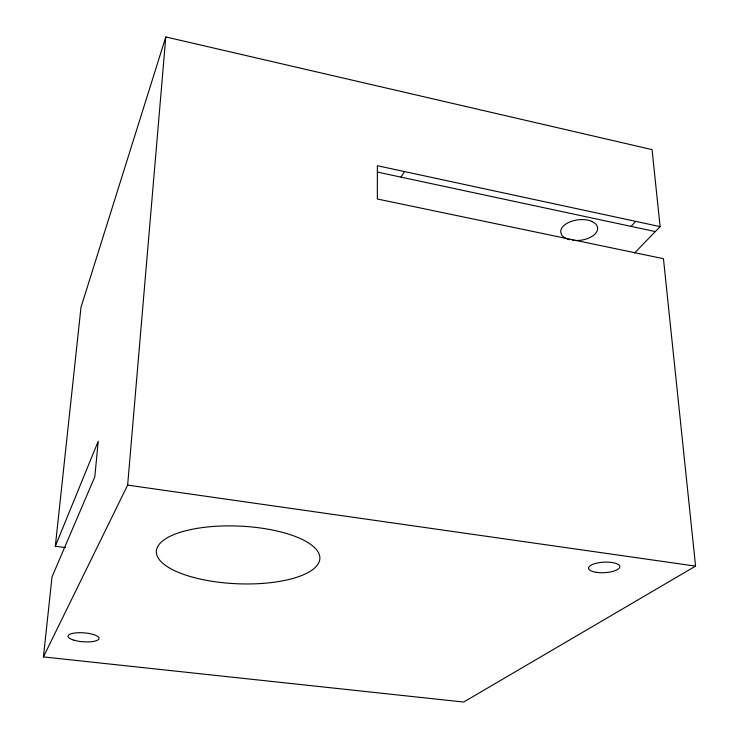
<?xml version="1.0" encoding="UTF-8"?>
<svg xmlns="http://www.w3.org/2000/svg" width="739" height="739" viewBox="0 0 739 739"><rect width="100%" height="100%" fill="white"/><g stroke="black" fill="none" stroke-linecap="round" stroke-linejoin="round"><path stroke-width="1.11" d="M660.103 226.624L377.37 165.73L377.352 199.013L663.446 258.687L695.575 566.12L463.667 702.05L43.425 656.916L127.644 485.107L165.804 36.95L652.057 149.62L660.103 226.624L634.598 252.978M43.425 656.916L52.026 576.882L94.804 476.831L98.241 441.192L55.323 546.232L65.429 547.534M55.323 546.232L80.994 307.248L165.804 36.95M401.009 177.138L404.501 171.577M631.06 226.383L635.752 221.386M127.644 485.107L695.575 566.12M377.407 172.085L655.29 231.566M591.856 221.414L594.923 223.261A18.577 10.328 -7.2 0 1 592.567 236.055L588.854 238.069A18.577 10.254 -7 0 1 572.753 240.323M569.538 239.722A18.577 10.254 -7 0 1 561.575 234.743L560.725 232.166A18.577 10.328 -7.2 0 1 569.242 222.18L573.658 220.638A18.577 10.328 -7.2 0 1 591.847 221.404M193.516 577.418A81.835 28.849 2.5 0 0 319.765 559.543A81.835 28.849 2.5 0 0 201.054 527.766A81.835 28.849 2.5 0 0 193.516 577.418M73.688 640.113A15.528 4.48 4.2 0 0 98.823 639.059A15.528 4.48 4.2 0 0 78.112 632.732A15.528 4.48 4.2 0 0 73.688 640.113M596.502 572.356A15.667 5.256 -3 0 0 619.845 566.656A15.667 5.256 -3 0 0 596.253 563.257A15.667 5.256 -3 0 0 596.502 572.356"/></g></svg>
